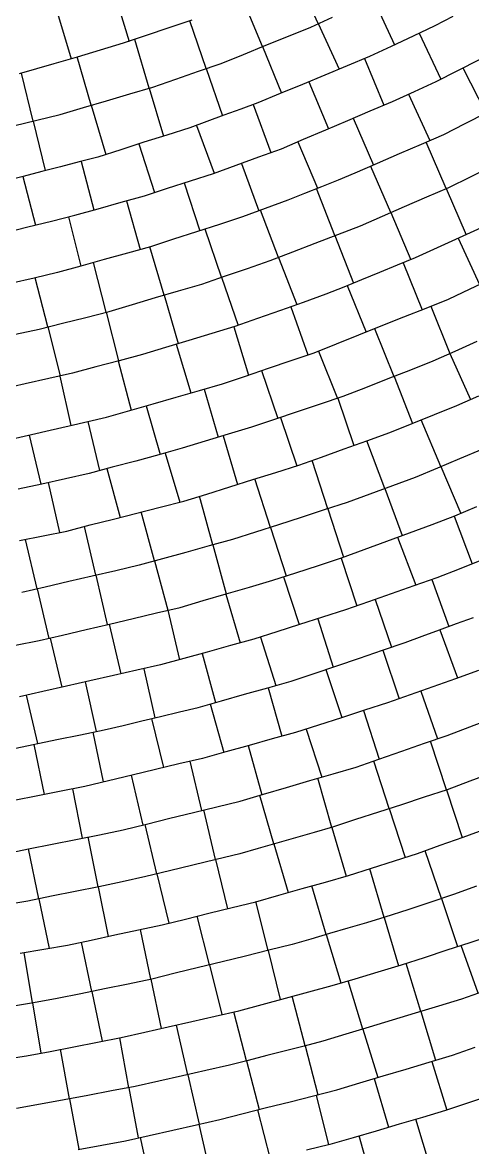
# Model space of a CAD drawing. Extents: x 720124 to 720679, y 1579628 to 1580856.
# Drawn here: x 720218.6 to 720255.9, y 1580432.8 to 1580526 of the extents above; entities that cross this region are included whole.
import ezdxf

# ---------------------------------------------------------------- set-up
doc = ezdxf.new("R2010")
doc.units = 0
doc.layers.add('AGROCAD PLL', color=7, linetype='Continuous')
doc.layers.add('GT01-0010016-0502', color=30, linetype='Continuous', lineweight=25)

msp = doc.modelspace()

# ---------------------------------------------------------------- linework, layer by layer
at = {"layer": 'AGROCAD PLL', "color": 3, "true_color": 0x00ff00}
for points in [[(720243.098, 1580525.898), (720241.352, 1580529.695)], [(720226.181, 1580528.491), (720227.423, 1580524.429)], [(720238.477, 1580523.989), (720236.886, 1580527.873)], [(720247.641, 1580527.986), (720249.411, 1580524.135)], [(720247.641, 1580527.986), (720249.411, 1580524.135)], [(720221.4, 1580527.03), (720222.636, 1580522.986)], [(720233.823, 1580522.167), (720232.466, 1580526.135)], [(720243.098, 1580525.898), (720244.833, 1580522.122)], [(720243.098, 1580525.898), (720244.833, 1580522.122)], [(720229.092, 1580520.548), (720227.89, 1580524.586)], [(720251.476, 1580525.107), (720253.26, 1580521.3)], [(720238.477, 1580523.989), (720240.053, 1580520.141)], [(720238.477, 1580523.989), (720240.053, 1580520.141)], [(720224.298, 1580519.129), (720223.129, 1580523.133)], [(720246.943, 1580522.999), (720248.546, 1580519.141)], [(720255.088, 1580522.225), (720256.996, 1580518.495)], [(720242.326, 1580521.079), (720243.946, 1580517.183)], [(720250.585, 1580520.053), (720252.356, 1580516.201)], [(720237.7, 1580519.182), (720239.169, 1580515.213)], [(720219.476, 1580517.812), (720220.472, 1580513.712)], [(720219.476, 1580517.812), (720220.472, 1580513.712)], [(720246.001, 1580518.057), (720247.667, 1580514.161)], [(720233.004, 1580517.466), (720234.472, 1580513.5)], [(720228.247, 1580515.928), (720229.544, 1580511.908)], [(720241.399, 1580516.103), (720243.032, 1580512.252)], [(720253.693, 1580512.222), (720252.032, 1580516.06)], [(720223.461, 1580514.485), (720224.504, 1580510.452)], [(720236.729, 1580514.319), (720238.184, 1580510.382)], [(720249.105, 1580510.233), (720247.455, 1580514.068)], [(720218.621, 1580513.23), (720219.663, 1580509.203)], [(720232, 1580512.7), (720233.282, 1580508.725)], [(720244.483, 1580508.33), (720242.966, 1580512.225)], [(720253.693, 1580512.222), (720255.344, 1580508.405)], [(720253.693, 1580512.222), (720255.344, 1580508.405)], [(720227.223, 1580511.224), (720228.353, 1580507.173)], [(720239.82, 1580506.525), (720238.322, 1580510.433)], [(720222.407, 1580509.883), (720223.422, 1580505.799)], [(720249.105, 1580510.233), (720250.783, 1580506.333)], [(720249.105, 1580510.233), (720250.783, 1580506.333)], [(720235.098, 1580504.882), (720233.734, 1580508.871)], [(720244.483, 1580508.33), (720246.017, 1580504.392)], [(720244.483, 1580508.33), (720246.017, 1580504.392)], [(720254.702, 1580508.11), (720256.452, 1580504.282)], [(720230.325, 1580503.396), (720229.158, 1580507.397)], [(720225.529, 1580501.983), (720224.484, 1580506.095)], [(720239.82, 1580506.525), (720241.321, 1580502.611)], [(720239.82, 1580506.525), (720241.321, 1580502.611)], [(720250.137, 1580506.072), (720251.707, 1580502.188)], [(720220.681, 1580500.761), (720219.644, 1580504.836)], [(720235.098, 1580504.882), (720236.465, 1580500.884)], [(720235.098, 1580504.882), (720236.465, 1580500.884)], [(720245.507, 1580504.186), (720247.062, 1580500.337)], [(720230.325, 1580503.396), (720231.499, 1580499.375)], [(720230.325, 1580503.396), (720231.499, 1580499.375)], [(720225.529, 1580501.983), (720226.556, 1580497.947)], [(720225.529, 1580501.983), (720226.556, 1580497.947)], [(720240.825, 1580502.435), (720242.245, 1580498.44)], [(720252.418, 1580502.472), (720254.001, 1580498.549)], [(720220.681, 1580500.761), (720221.713, 1580496.701)], [(720220.681, 1580500.761), (720221.713, 1580496.701)], [(720236.112, 1580500.763), (720237.322, 1580496.776)], [(720231.325, 1580499.322), (720232.547, 1580495.293)], [(720243.131, 1580498.762), (720244.705, 1580494.841)], [(720254.009, 1580498.552), (720255.704, 1580494.74)], [(720226.521, 1580497.938), (720227.602, 1580493.871)], [(720221.679, 1580496.693), (720222.596, 1580492.589)], [(720238.401, 1580497.144), (720239.757, 1580493.179)], [(720249.381, 1580496.661), (720250.901, 1580492.759)], [(720233.644, 1580495.608), (720234.8, 1580491.623)], [(720228.839, 1580494.224), (720229.995, 1580490.182)], [(720224.013, 1580492.923), (720224.972, 1580488.851)], [(720239.983, 1580493.254), (720241.332, 1580489.241)], [(720253.26, 1580489.183), (720251.621, 1580493.05)], [(720253.26, 1580489.183), (720251.621, 1580493.05)], [(720219.142, 1580491.795), (720220.101, 1580487.722)], [(720235.216, 1580491.747), (720236.416, 1580487.716)], [(720248.606, 1580487.359), (720247.117, 1580491.327)], [(720248.606, 1580487.359), (720247.117, 1580491.327)], [(720230.427, 1580490.31), (720231.638, 1580486.24)], [(720225.597, 1580489.018), (720226.677, 1580484.979)], [(720243.894, 1580485.69), (720242.603, 1580489.692)], [(720243.894, 1580485.69), (720242.603, 1580489.692)], [(720253.26, 1580489.183), (720254.904, 1580485.307)], [(720239.136, 1580484.152), (720237.844, 1580488.16)], [(720239.136, 1580484.152), (720237.844, 1580488.16)], [(720220.733, 1580487.864), (720221.663, 1580483.724)], [(720234.356, 1580482.691), (720233.255, 1580486.725)], [(720234.356, 1580482.691), (720233.255, 1580486.725)], [(720229.535, 1580481.364), (720228.427, 1580485.424)], [(720229.535, 1580481.364), (720228.427, 1580485.424)], [(720243.894, 1580485.69), (720245.188, 1580481.679)], [(720224.678, 1580480.181), (720223.746, 1580484.231)], [(720224.678, 1580480.181), (720223.746, 1580484.231)], [(720254.366, 1580485.084), (720255.845, 1580481.123)], [(720239.136, 1580484.152), (720240.435, 1580480.125)], [(720219.809, 1580479.045), (720218.839, 1580483.158)], [(720219.809, 1580479.045), (720218.839, 1580483.158)], [(720234.356, 1580482.691), (720235.464, 1580478.632)], [(720244.99, 1580481.608), (720246.294, 1580477.636)], [(720229.535, 1580481.364), (720230.649, 1580477.283)], [(720224.678, 1580480.181), (720225.619, 1580476.094)], [(720240.235, 1580480.06), (720241.517, 1580476.087)], [(720219.809, 1580479.045), (720220.774, 1580474.951)], [(720235.446, 1580478.627), (720236.629, 1580474.571)], [(720247.808, 1580478.17), (720249.18, 1580474.225)], [(720230.632, 1580477.279), (720231.599, 1580473.18)], [(720225.766, 1580476.129), (720226.738, 1580472.007)], [(720243.068, 1580476.579), (720244.337, 1580472.572)], [(720220.9, 1580474.981), (720221.859, 1580470.912)], [(720238.305, 1580475.059), (720239.579, 1580471.036)], [(720233.494, 1580473.7), (720234.6, 1580469.645)], [(720228.657, 1580472.437), (720229.565, 1580468.371)], [(720243.729, 1580472.368), (720245.065, 1580468.389)], [(720223.778, 1580471.343), (720224.703, 1580467.222)], [(720238.962, 1580470.864), (720240.085, 1580466.836)], [(720251.589, 1580470.585), (720252.994, 1580466.633)], [(720234.147, 1580469.516), (720235.289, 1580465.504)], [(720246.858, 1580468.968), (720248.156, 1580464.945)], [(720229.297, 1580468.305), (720230.288, 1580464.248)], [(720242.1, 1580467.431), (720243.392, 1580463.449)], [(720224.429, 1580467.165), (720225.278, 1580463.05)], [(720219.53, 1580466.165), (720220.388, 1580462.007)], [(720237.292, 1580466.062), (720238.427, 1580461.991)], [(720232.465, 1580464.762), (720233.427, 1580460.685)], [(720248.988, 1580460.839), (720247.693, 1580464.784)], [(720248.988, 1580460.839), (720247.693, 1580464.784)], [(720227.602, 1580463.601), (720228.573, 1580459.481)], [(720244.235, 1580459.288), (720243.059, 1580463.353)], [(720244.235, 1580459.288), (720243.059, 1580463.353)], [(720222.73, 1580462.477), (720223.55, 1580458.394)], [(720239.428, 1580457.91), (720238.262, 1580461.943)], [(720239.428, 1580457.91), (720238.262, 1580461.943)], [(720234.6, 1580456.617), (720233.607, 1580460.729)], [(720234.6, 1580456.617), (720233.607, 1580460.729)], [(720248.988, 1580460.839), (720250.314, 1580456.802)], [(720229.738, 1580455.451), (720228.754, 1580459.526)], [(720229.738, 1580455.451), (720228.754, 1580459.526)], [(720244.235, 1580459.288), (720245.406, 1580455.238)], [(720224.861, 1580454.353), (720224.03, 1580458.491)], [(720224.861, 1580454.353), (720224.03, 1580458.491)], [(720219.96, 1580453.363), (720219.105, 1580457.502)], [(720219.96, 1580453.363), (720219.105, 1580457.502)], [(720239.428, 1580457.91), (720240.595, 1580453.877)], [(720253.306, 1580453.385), (720251.971, 1580457.357)], [(720253.306, 1580453.385), (720251.971, 1580457.357)], [(720234.6, 1580456.617), (720235.583, 1580452.547)], [(720229.738, 1580455.451), (720230.728, 1580451.354)], [(720248.558, 1580451.818), (720247.363, 1580455.851)], [(720248.558, 1580451.818), (720247.363, 1580455.851)], [(720243.762, 1580450.404), (720242.56, 1580454.432)], [(720243.762, 1580450.404), (720242.56, 1580454.432)], [(720224.861, 1580454.353), (720225.685, 1580450.246)], [(720219.96, 1580453.363), (720220.806, 1580449.262)], [(720238.942, 1580449.08), (720237.94, 1580453.133)], [(720238.942, 1580449.08), (720237.94, 1580453.133)], [(720253.306, 1580453.385), (720254.642, 1580449.409)], [(720234.086, 1580447.887), (720233.081, 1580451.932)], [(720234.086, 1580447.887), (720233.081, 1580451.932)], [(720248.558, 1580451.818), (720249.744, 1580447.816)], [(720229.23, 1580446.696), (720228.377, 1580450.832)], [(720229.23, 1580446.696), (720228.377, 1580450.832)], [(720224.334, 1580445.684), (720223.491, 1580449.767)], [(720224.334, 1580445.684), (720223.491, 1580449.767)], [(720243.762, 1580450.404), (720244.96, 1580446.392)], [(720219.424, 1580444.742), (720218.731, 1580448.918)], [(720219.424, 1580444.742), (720218.731, 1580448.918)], [(720238.942, 1580449.08), (720239.946, 1580445.02)], [(720256.354, 1580445.548), (720254.946, 1580449.509)], [(720256.354, 1580445.548), (720254.946, 1580449.509)], [(720234.086, 1580447.887), (720235.11, 1580443.768)], [(720251.591, 1580444.031), (720250.382, 1580448.018)], [(720251.591, 1580444.031), (720250.382, 1580448.018)], [(720229.23, 1580446.696), (720230.073, 1580442.615)], [(720246.807, 1580442.576), (720245.593, 1580446.58)], [(720246.807, 1580442.576), (720245.593, 1580446.58)], [(720224.334, 1580445.684), (720225.184, 1580441.564)], [(720242.006, 1580441.183), (720240.938, 1580445.286)], [(720242.006, 1580441.183), (720240.938, 1580445.286)], [(720219.424, 1580444.742), (720220.115, 1580440.578)], [(720237.163, 1580439.942), (720236.115, 1580443.994)], [(720237.163, 1580439.942), (720236.115, 1580443.994)], [(720251.591, 1580444.031), (720252.818, 1580439.986)], [(720232.297, 1580438.792), (720231.35, 1580442.906)], [(720232.297, 1580438.792), (720231.35, 1580442.906)], [(720246.807, 1580442.576), (720248.027, 1580438.557)], [(720227.417, 1580437.705), (720226.661, 1580441.842)], [(720227.417, 1580437.705), (720226.661, 1580441.842)], [(720222.499, 1580436.804), (720221.751, 1580440.897)], [(720222.499, 1580436.804), (720221.751, 1580440.897)], [(720242.006, 1580441.183), (720243.06, 1580437.136)], [(720237.163, 1580439.942), (720238.207, 1580435.902)], [(720252.516, 1580439.894), (720253.742, 1580435.854)], [(720232.297, 1580438.792), (720233.242, 1580434.69)], [(720227.417, 1580437.705), (720228.176, 1580433.554)], [(720247.724, 1580438.467), (720248.925, 1580434.431)], [(720242.916, 1580437.1), (720243.963, 1580432.984)], [(720238.07, 1580435.867), (720239.108, 1580431.785)], [(720252.413, 1580431.081), (720251.194, 1580435.098)], [(720233.213, 1580434.684), (720234.135, 1580430.574)], [(720247.617, 1580429.669), (720246.489, 1580433.714)]]:
    msp.add_lwpolyline(points, dxfattribs=at)
at = {"layer": 'AGROCAD PLL', "color": 5, "true_color": 0x0000ff}
for points in [[(720219.476, 1580517.812), (720218.511, 1580521.783)], [(720233.823, 1580522.167), (720235.16, 1580518.254)], [(720233.823, 1580522.167), (720235.16, 1580518.254)], [(720229.092, 1580520.548), (720230.275, 1580516.573)], [(720229.092, 1580520.548), (720230.275, 1580516.573)], [(720244.722, 1580494.847), (720246.036, 1580490.937)], [(720248.606, 1580487.359), (720250.061, 1580483.483)], [(720252.525, 1580479.826), (720253.909, 1580475.937)], [(720218.901, 1580470.24), (720219.825, 1580466.226)], [(720253.741, 1580462.392), (720255.033, 1580458.457)], [(720228.334, 1580433.59), (720229.238, 1580429.541)]]:
    msp.add_lwpolyline(points, dxfattribs=at)
at = {"layer": 'AGROCAD PLL', "color": 1, "true_color": 0xff0000}
for points in [[(720224.298, 1580519.129), (720225.489, 1580515.046)], [(720224.298, 1580519.129), (720225.489, 1580515.046)], [(720247.773, 1580500.62), (720249.352, 1580496.65)], [(720249.68, 1580483.34), (720251.179, 1580479.348)], [(720253.169, 1580475.663), (720254.646, 1580471.672)], [(720248.46, 1580473.984), (720249.814, 1580469.954)], [(720253.741, 1580462.392), (720252.415, 1580466.431)], [(720253.741, 1580462.392), (720252.415, 1580466.431)], [(720222.499, 1580436.804), (720223.265, 1580432.613)]]:
    msp.add_lwpolyline(points, dxfattribs=at)
at = {"layer": 'GT01-0010016-0502'}
for points in [[(720254.241, 1580526.501), (720252.769, 1580525.713), (720250.964, 1580524.867), (720249.147, 1580524.01), (720247.342, 1580523.164), (720245.492, 1580522.395), (720243.643, 1580521.627), (720241.793, 1580520.858), (720239.954, 1580520.1), (720238.105, 1580519.331), (720236.695, 1580518.81), (720235.286, 1580518.299), (720233.877, 1580517.789), (720232.468, 1580517.268), (720230.563, 1580516.664), (720228.658, 1580516.061), (720226.753, 1580515.447), (720224.848, 1580514.843), (720223.297, 1580514.442), (720221.747, 1580514.041), (720220.196, 1580513.64), (720218.656, 1580513.239), (720217.106, 1580512.839)], [(720217.843, 1580517.416), (720219.781, 1580517.886), (720221.719, 1580518.368), (720223.646, 1580518.939), (720225.562, 1580519.498), (720227.478, 1580520.068), (720229.394, 1580520.638), (720231.288, 1580521.297), (720233.171, 1580521.944), (720235.065, 1580522.591), (720236.914, 1580523.349), (720238.764, 1580524.107), (720240.625, 1580524.865), (720242.474, 1580525.611), (720244.291, 1580526.446)], [(720232.627, 1580526.189), (720230.733, 1580525.552), (720228.839, 1580524.905), (720226.945, 1580524.269), (720225.029, 1580523.698), (720223.113, 1580523.128), (720221.197, 1580522.558), (720219.754, 1580522.147), (720218.312, 1580521.725)], [(720217.1, 1580508.567), (720219.039, 1580509.049), (720220.988, 1580509.53), (720222.926, 1580510.012), (720224.853, 1580510.549), (720226.769, 1580511.097), (720228.697, 1580511.635), (720230.601, 1580512.249), (720232.506, 1580512.863), (720234.411, 1580513.478), (720236.294, 1580514.158), (720238.166, 1580514.85), (720240.048, 1580515.53), (720241.887, 1580516.31), (720243.726, 1580517.09), (720245.564, 1580517.87), (720247.414, 1580518.661), (720249.252, 1580519.44), (720251.069, 1580520.275), (720252.885, 1580521.11), (720254.669, 1580522.011), (720256.452, 1580522.923)], [(720257.031, 1580518.513), (720255.258, 1580517.601), (720253.475, 1580516.689), (720251.636, 1580515.887), (720249.808, 1580515.096), (720247.97, 1580514.294), (720246.142, 1580513.492), (720244.744, 1580512.938), (720243.357, 1580512.383), (720241.959, 1580511.818), (720240.572, 1580511.263), (720238.7, 1580510.572), (720236.817, 1580509.88), (720234.923, 1580509.255), (720233.018, 1580508.64), (720231.113, 1580508.026), (720229.209, 1580507.412), (720227.282, 1580506.874), (720225.354, 1580506.337), (720223.427, 1580505.8), (720221.5, 1580505.263), (720219.551, 1580504.814), (720217.601, 1580504.366)], [(720218.005, 1580500.164), (720219.966, 1580500.579), (720221.904, 1580501.072), (720223.842, 1580501.554), (720225.781, 1580502.047), (720227.697, 1580502.617), (720229.613, 1580503.188), (720231.529, 1580503.747), (720233.445, 1580504.317), (720235.339, 1580504.964), (720237.232, 1580505.612), (720239.126, 1580506.259), (720240.987, 1580506.973), (720242.858, 1580507.698), (720244.719, 1580508.422), (720246.591, 1580509.136), (720248.418, 1580509.938), (720250.257, 1580510.729), (720252.095, 1580511.531), (720253.923, 1580512.321), (720255.718, 1580513.211), (720257.512, 1580514.101)], [(720256.597, 1580508.981), (720254.78, 1580508.146), (720252.953, 1580507.311), (720251.136, 1580506.476), (720249.652, 1580505.876), (720248.179, 1580505.277), (720246.695, 1580504.666), (720245.211, 1580504.066), (720243.727, 1580503.467), (720241.844, 1580502.797), (720239.961, 1580502.128), (720238.078, 1580501.458), (720236.196, 1580500.789), (720234.28, 1580500.207), (720232.364, 1580499.637), (720230.448, 1580499.056), (720228.532, 1580498.475), (720226.604, 1580497.96), (720224.666, 1580497.445), (720222.739, 1580496.93), (720220.779, 1580496.492), (720218.829, 1580496.054), (720216.88, 1580495.605)], [(720217.779, 1580491.474), (720219.341, 1580491.842), (720220.892, 1580492.199), (720222.454, 1580492.556), (720224.015, 1580492.924), (720225.566, 1580493.28), (720227.493, 1580493.84), (720229.41, 1580494.388), (720231.336, 1580494.947), (720233.253, 1580495.495), (720235.18, 1580496.054), (720237.073, 1580496.691), (720238.967, 1580497.338), (720240.861, 1580497.974), (720242.755, 1580498.611), (720244.615, 1580499.358), (720246.476, 1580500.104), (720248.326, 1580500.84), (720250.186, 1580501.587), (720252.047, 1580502.323), (720253.897, 1580503.069), (720255.702, 1580503.926), (720257.508, 1580504.783)], [(720256.248, 1580499.549), (720254.42, 1580498.736), (720252.593, 1580497.923), (720250.732, 1580497.187), (720248.872, 1580496.462), (720247.011, 1580495.727), (720245.15, 1580494.991), (720243.256, 1580494.355), (720241.363, 1580493.718), (720239.469, 1580493.082), (720237.564, 1580492.445), (720235.648, 1580491.875), (720233.732, 1580491.305), (720231.816, 1580490.724), (720229.9, 1580490.153), (720227.973, 1580489.649), (720226.035, 1580489.134), (720224.107, 1580488.619), (720222.147, 1580488.182), (720220.197, 1580487.744), (720218.248, 1580487.306)], [(720218.339, 1580483.057), (720220.3, 1580483.451), (720222.261, 1580483.844), (720224.199, 1580484.348), (720226.137, 1580484.841), (720228.075, 1580485.334), (720230.014, 1580485.827), (720231.952, 1580486.32), (720233.857, 1580486.912), (720235.773, 1580487.516), (720237.678, 1580488.108), (720239.583, 1580488.7), (720241.499, 1580489.293), (720243.381, 1580489.973), (720245.253, 1580490.654), (720247.136, 1580491.334), (720249.019, 1580492.015), (720250.879, 1580492.751), (720252.729, 1580493.497), (720254.589, 1580494.244), (720256.417, 1580495.057)], [(720256.661, 1580490.61), (720254.812, 1580489.841), (720252.973, 1580489.062), (720251.124, 1580488.293), (720249.252, 1580487.601), (720247.38, 1580486.899), (720245.497, 1580486.207), (720243.593, 1580485.593), (720241.699, 1580484.978), (720239.794, 1580484.364), (720237.889, 1580483.75), (720235.984, 1580483.135), (720234.057, 1580482.609), (720232.13, 1580482.072), (720230.202, 1580481.546), (720228.275, 1580481.02), (720226.326, 1580480.56), (720224.376, 1580480.111), (720222.427, 1580479.652), (720220.477, 1580479.203), (720218.528, 1580478.743)], [(720218.005, 1580474.4), (720219.966, 1580474.761), (720221.916, 1580475.22), (720223.865, 1580475.68), (720225.814, 1580476.14), (720227.753, 1580476.6), (720229.702, 1580477.06), (720231.652, 1580477.519), (720233.568, 1580478.079), (720235.484, 1580478.638), (720237.411, 1580479.208), (720239.327, 1580479.767), (720241.232, 1580480.381), (720243.126, 1580480.996), (720245.031, 1580481.621), (720246.902, 1580482.313), (720248.785, 1580483.004), (720250.657, 1580483.707), (720252.528, 1580484.398), (720254.411, 1580485.101), (720256.25, 1580485.87)], [(720256.634, 1580481.436), (720254.773, 1580480.7), (720252.913, 1580479.964), (720251.03, 1580479.295), (720249.147, 1580478.636), (720247.253, 1580477.978), (720245.371, 1580477.308), (720243.466, 1580476.705), (720241.561, 1580476.101), (720239.656, 1580475.487), (720237.751, 1580474.884), (720235.824, 1580474.347), (720233.897, 1580473.81), (720231.97, 1580473.284), (720230.042, 1580472.747), (720228.082, 1580472.309), (720226.132, 1580471.871), (720224.183, 1580471.433), (720222.233, 1580470.996), (720220.284, 1580470.558), (720218.334, 1580470.109)], [(720217.531, 1580465.753), (720219.491, 1580466.157), (720221.452, 1580466.562), (720223.413, 1580466.956), (720225.373, 1580467.36), (720226.924, 1580467.739), (720228.486, 1580468.107), (720230.037, 1580468.486), (720231.598, 1580468.865), (720233.149, 1580469.232), (720235.076, 1580469.781), (720237.003, 1580470.318), (720238.93, 1580470.855), (720240.858, 1580471.392), (720242.751, 1580472.039), (720244.645, 1580472.676), (720246.528, 1580473.323), (720248.422, 1580473.971), (720250.316, 1580474.607), (720251.725, 1580475.128), (720253.134, 1580475.65), (720254.543, 1580476.171), (720255.953, 1580476.693)], [(720256.369, 1580472.281), (720254.476, 1580471.611), (720252.593, 1580470.942), (720250.71, 1580470.272), (720248.827, 1580469.603), (720246.922, 1580468.988), (720245.018, 1580468.374), (720243.113, 1580467.76), (720241.219, 1580467.145), (720239.291, 1580466.619), (720237.364, 1580466.082), (720235.437, 1580465.545), (720233.51, 1580465.008), (720231.561, 1580464.548), (720229.611, 1580464.088), (720227.673, 1580463.618), (720225.723, 1580463.158), (720223.774, 1580462.687), (720221.813, 1580462.293), (720219.853, 1580461.9), (720217.892, 1580461.506)], [(720217.132, 1580457.106), (720219.093, 1580457.5), (720221.053, 1580457.893), (720223.014, 1580458.287), (720224.975, 1580458.68), (720226.936, 1580459.074), (720228.874, 1580459.556), (720230.813, 1580460.037), (720232.762, 1580460.519), (720234.7, 1580461.001), (720236.639, 1580461.472), (720238.566, 1580462.031), (720240.482, 1580462.602), (720242.398, 1580463.161), (720244.325, 1580463.72), (720246.241, 1580464.279), (720248.134, 1580464.938), (720250.017, 1580465.596), (720251.911, 1580466.255), (720253.794, 1580466.913), (720255.665, 1580467.627), (720257.526, 1580468.34)], [(720257.534, 1580463.814), (720255.662, 1580463.111), (720253.79, 1580462.409), (720251.886, 1580461.783), (720249.992, 1580461.169), (720248.087, 1580460.544), (720246.182, 1580459.929), (720244.288, 1580459.304), (720242.749, 1580458.859), (720241.209, 1580458.425), (720239.67, 1580457.98), (720238.13, 1580457.534), (720236.602, 1580457.089), (720234.652, 1580456.629), (720232.703, 1580456.159), (720230.764, 1580455.699), (720228.815, 1580455.228), (720226.866, 1580454.768), (720224.916, 1580454.364), (720222.955, 1580453.97), (720220.994, 1580453.577), (720219.034, 1580453.172), (720217.062, 1580452.845)], [(720218.392, 1580448.861), (720220.364, 1580449.189), (720222.336, 1580449.516), (720224.296, 1580449.943), (720226.246, 1580450.369), (720228.207, 1580450.796), (720230.156, 1580451.211), (720232.095, 1580451.693), (720234.044, 1580452.164), (720235.982, 1580452.646), (720237.921, 1580453.128), (720239.848, 1580453.665), (720241.775, 1580454.213), (720243.702, 1580454.75), (720245.618, 1580455.298), (720247.523, 1580455.902), (720249.428, 1580456.516), (720251.333, 1580457.13), (720253.216, 1580457.8), (720255.098, 1580458.48), (720256.981, 1580459.161)], [(720256.203, 1580454.407), (720254.32, 1580453.726), (720252.426, 1580453.09), (720250.521, 1580452.464), (720248.627, 1580451.839), (720247.088, 1580451.383), (720245.559, 1580450.937), (720244.02, 1580450.481), (720242.492, 1580450.025), (720240.952, 1580449.58), (720239.014, 1580449.098), (720237.065, 1580448.616), (720235.126, 1580448.145), (720233.188, 1580447.664), (720231.239, 1580447.193), (720229.3, 1580446.711), (720227.339, 1580446.306), (720225.39, 1580445.902), (720223.429, 1580445.497), (720221.468, 1580445.093), (720219.496, 1580444.754), (720217.524, 1580444.427)], [(720216.937, 1580440.05), (720218.92, 1580440.345), (720220.881, 1580440.727), (720222.842, 1580441.109), (720224.802, 1580441.492), (720226.774, 1580441.863), (720228.724, 1580442.312), (720230.673, 1580442.75), (720232.623, 1580443.199), (720234.572, 1580443.647), (720236.522, 1580444.085), (720238.449, 1580444.611), (720240.376, 1580445.137), (720242.314, 1580445.652), (720244.242, 1580446.178), (720246.158, 1580446.748), (720248.074, 1580447.319), (720249.99, 1580447.889), (720251.894, 1580448.514), (720253.788, 1580449.129), (720255.693, 1580449.754), (720257.598, 1580450.379)], [(720256.851, 1580445.725), (720254.968, 1580445.055), (720253.052, 1580444.474), (720251.136, 1580443.893), (720249.231, 1580443.312), (720247.315, 1580442.73), (720245.399, 1580442.149), (720243.483, 1580441.568), (720241.944, 1580441.167), (720240.393, 1580440.777), (720238.842, 1580440.376), (720237.292, 1580439.975), (720235.741, 1580439.574), (720233.792, 1580439.136), (720231.842, 1580438.688), (720229.893, 1580438.25), (720227.943, 1580437.801), (720225.971, 1580437.441), (720224.01, 1580437.08), (720222.038, 1580436.72), (720220.077, 1580436.349), (720218.106, 1580435.988)], [(720223.208, 1580432.602), (720225.18, 1580432.963), (720227.141, 1580433.323), (720229.101, 1580433.761), (720231.051, 1580434.199), (720233, 1580434.636), (720234.95, 1580435.074), (720236.888, 1580435.567), (720238.826, 1580436.06), (720240.765, 1580436.553), (720242.703, 1580437.046), (720244.641, 1580437.539), (720246.557, 1580438.12), (720248.473, 1580438.69), (720250.389, 1580439.26), (720252.305, 1580439.83), (720254.221, 1580440.412), (720256.104, 1580441.059)], [(720257.445, 1580437.098), (720255.551, 1580436.461), (720253.657, 1580435.825), (720251.73, 1580435.255), (720249.814, 1580434.696), (720247.898, 1580434.125), (720245.982, 1580433.566), (720244.055, 1580433.007), (720242.117, 1580432.525)]]:
    msp.add_lwpolyline(points, dxfattribs=at)

doc.saveas('drawing.dxf')
